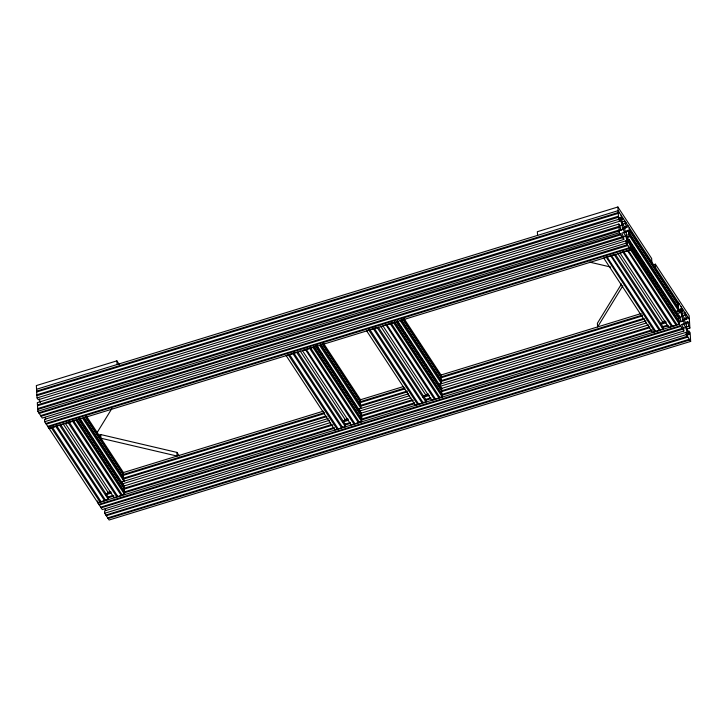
<?xml version="1.0" encoding="UTF-8"?>
<svg xmlns="http://www.w3.org/2000/svg" width="727" height="727" viewBox="0 0 727 727"><rect width="100%" height="100%" fill="white"/><g stroke="black" fill="none" stroke-linecap="round" stroke-linejoin="round"><path stroke-width="1.09" d="M623.784 239.465L622.23 236.811L40.657 415.608L42.257 418.061L623.784 239.465L623.648 237.12L621.749 233.267L623.439 232.44L625.72 235.93L627.892 243.581L626.056 240.773L44.529 419.37L44.665 421.724L45.819 423.477L627.392 244.681L629.218 247.753L47.691 426.34L45.819 423.477M683.825 331.003L682.262 328.34L100.689 507.146L102.298 509.591L683.825 331.003L683.689 328.649L681.79 324.805L683.471 323.978L685.752 327.459L687.924 335.12L686.088 332.312L104.561 510.908L104.697 513.253L105.851 515.016L687.424 336.219L689.251 339.291L107.732 517.878L105.851 515.016M629.346 227.833L629.664 233.358L678.382 307.639L677.891 308.003M97.7 500.894L97.809 502.748L100.062 502.057L51.29 427.685L51.653 427.112M52.28 427.14L101.135 501.73L104.543 500.685L55.761 426.313L56.415 425.649M68.065 422.532L65.312 423.378L114.094 497.75L116.847 496.904L68.065 422.532L68.302 422.042M69.065 421.987L117.919 496.577L121.318 495.532L72.546 421.16L72.909 420.579M100.062 502.057L100.571 501.421L101.135 501.73M104.543 500.685L105.042 500.049L108.368 499.513L108.232 497.159L60.686 424.668M116.847 496.904L117.356 496.268L117.919 496.577M121.318 495.532L121.827 494.896L124.644 494.505L124.544 492.652L76.998 420.17M288.365 354.876L286.111 355.567L334.893 429.939L337.146 429.248L288.365 354.876L288.601 354.385M289.364 354.331L338.219 428.921L341.617 427.876L292.845 353.504L293.208 352.922M305.149 349.723L302.396 350.568L351.177 424.941L353.931 424.095L305.276 349.342M306.149 349.178L355.003 423.768L358.402 422.723L309.629 348.351L309.856 347.86M337.146 429.248L337.655 428.612L338.219 428.921M341.617 427.876L342.126 427.24L345.452 426.704L345.316 424.35L297.77 351.859M353.931 424.095L354.44 423.459L355.003 423.768M358.402 422.723L358.911 422.078L361.728 421.696L361.628 419.842L313.464 346.415M368.889 330.149L366.635 330.84L415.408 405.212L417.671 404.521L368.889 330.149L369.116 329.658M369.889 329.604L418.734 404.194L422.142 403.149L373.36 328.777L373.723 328.195M385.673 324.996L382.911 325.841L431.693 400.213L434.446 399.368L385.792 324.615M386.673 324.451L435.518 399.041L438.926 397.996L390.145 323.624L390.381 323.133M417.671 404.521L418.17 403.885L418.734 404.194M422.142 403.149L422.651 402.513L425.967 401.967L425.831 399.623L378.285 327.132M434.446 399.368L434.955 398.732L435.518 399.041M438.926 397.996L439.435 397.351L442.252 396.969L442.143 395.115L394.597 322.624M605.973 257.34L603.719 258.03L652.492 332.403L654.745 331.712L606.091 256.958M606.972 256.795L655.818 331.385L659.225 330.34L610.571 255.586M622.757 252.187L619.995 253.032L668.776 327.404L671.53 326.559L622.794 251.933M623.757 251.642L672.602 326.232L676.01 325.187L627.346 250.433M654.745 331.712L655.254 331.076L655.818 331.385M659.225 330.34L659.734 329.695L663.051 329.158L662.915 326.814L615.369 254.323M671.53 326.559L672.039 325.914L672.602 326.232M676.01 325.187L676.51 324.542L679.336 324.16M123.953 492.27L124.49 491.779L124.326 488.98L78.634 419.315M678.636 321.916L679.172 321.425L630.4 247.053L629.909 247.416M97.173 432.501L111.876 408.538M621.503 283.948L597.394 323.261L597.603 326.932L622.885 285.711M403.93 318.435L440.98 374.923L440.726 377.658M402.858 319.289L441.135 377.658C441.035 380.63 440.68 381.057 441.48 383.592L438.617 384.474M397.296 320.516L441.752 388.3L441.698 394.479L652.11 329.849M105.924 494.896L108.069 492.361L110.822 491.516M343.008 422.087L345.152 419.552L347.897 418.707M423.532 397.36L425.668 394.825L428.421 393.979M660.616 324.551L662.751 322.016L665.505 321.17M323.415 343.162L360.456 399.65C360.038 402.867 360.265 405.257 360.955 408.32L358.093 409.201M360.965 415.535L361.228 413.027L316.772 345.243M629.2 233.512L629.155 230.514M629.9 243.518L630.118 241.21L630.182 243.381L678.963 317.754C677.682 318.59 680.09 321.87 679.291 322.397M36.932 395.67L36.723 391.989L618.241 213.402L618.622 217.219L36.932 395.67L37.059 397.933L38.258 399.759L619.786 221.172L619.577 217.573L622.221 224.97L622.485 229.487L620.813 230.305L620.058 225.879L618.859 224.043L37.331 402.64L37.513 405.775L619.204 227.333L618.859 224.043M621.658 222.08L624.92 221.081L625.047 223.434L626.947 227.278L625.265 228.105L622.984 224.625L620.813 216.964L622.648 219.772L622.512 217.418M676.564 313.71L679.827 312.71L679.618 309.102L682.262 316.509L682.517 321.025L680.845 321.843L680.09 317.408L628.91 239.374L626.747 240.046M681.699 313.619L684.952 312.619L685.088 314.964L686.988 318.817L685.307 319.644L683.016 316.163L680.845 308.502L682.689 311.31L680.517 311.974M686.624 329.04L689.878 328.041L688.678 326.205L687.924 321.779L686.252 322.597L686.515 327.114L689.16 334.511L688.951 330.912L690.15 332.748L690.65 341.417L109.123 520.005L107.732 517.878M629.246 229.641L629.282 227.742M630.182 243.381L630.618 249.879L49.091 428.476M86.331 415.971L123.372 472.459L123.027 475.14M85.25 416.825L123.535 475.194L123.172 478.72M79.688 418.052L124.144 485.836L123.817 488.926M315.718 346.506L361.41 416.171C363.082 417.225 360.01 419.679 361.628 419.842M119.237 364.472L116.865 360.856L36.35 385.583L36.723 391.989M651.855 262.156L651.646 258.485L617.877 206.995L537.353 231.722L537.571 235.394M36.559 389.263L618.086 210.666L689.378 319.371M36.668 391.108L618.195 212.52L618.304 213.484M36.877 394.788L618.404 216.201M37.059 397.933L618.586 219.345L619.786 221.172M621.794 224.434L625.047 223.434M620.058 225.643L622.221 224.97M37.468 404.903L618.986 226.306M623.639 227.233L626.892 226.233M624.784 227.951L626.947 227.278M37.513 405.775L37.677 408.574L619.204 229.986L619.413 231.004L37.722 409.455L37.831 411.309L38.776 412.754L620.349 233.921L622.185 237.02M620.313 230.159L622.485 229.487M37.831 411.309L619.359 232.722L620.304 234.158M625.184 232.067L628.437 231.068L628.646 234.676L679.827 312.71M38.776 412.754L39.231 413.436L620.749 234.848M626.474 235.339L628.646 234.676M622.466 236.929L625.72 235.93M41.103 416.298L622.63 237.711M626.592 237.502L629.846 236.502L629.664 233.358M44.665 421.724L626.183 243.127L627.346 244.89M46.264 424.168L627.792 245.581M48.146 427.031L629.673 248.434L680.336 325.696L98.817 504.284L47.691 426.34M49.027 428.376L51.29 427.685M52.353 427.358L55.761 426.313M56.552 425.649L59.587 425.141L108.368 499.513M69.138 422.205L72.546 421.16M73.454 420.542L75.872 420.133L124.644 494.505M289.437 354.549L292.845 353.504M293.844 352.958L296.671 352.322L345.452 426.704M306.221 349.396L309.629 348.351M310.629 347.806L312.955 347.324L361.728 421.696M369.961 329.822L373.36 328.777M374.36 328.231L377.186 327.595L425.967 401.967M386.737 324.669L390.145 323.624M391.144 323.079L393.471 322.597L442.252 396.969M607.045 257.013L610.444 255.968M611.498 255.513L614.27 254.786L663.051 329.158M623.821 251.851L627.228 250.806M628.228 250.261L630.554 249.788L630.445 247.934L629.936 247.88M98.563 435.209L100.708 434.555L176.906 452.394L179.278 456.002M653.246 264.864L655.4 264.201L689.169 315.691L689.878 328.041M122.636 472.795L323.351 411.155M360.238 399.832L403.63 386.5M440.526 375.168L641.232 313.528M122.745 474.649L324.542 412.682M360.347 401.686L404.821 388.018M440.626 377.022L642.423 315.055M122.79 475.531L324.587 413.554M360.392 402.558L404.875 388.9M440.68 377.904L642.477 315.936M122.954 478.33L325.841 416.017M360.556 405.357L407.211 391.035M440.844 380.703L643.722 318.399M123.008 479.202L326.968 416.562M360.61 406.239L407.256 391.908M440.889 381.584L644.858 318.944M121.009 482.01L123.881 481.129L123.744 478.866L83.614 417.68M675.701 311.665L678.564 310.783M120.964 482.137L328.186 418.498M358.565 409.165L408.474 393.843M438.854 384.51L646.076 320.871M675.365 311.874L678.618 310.874L678.427 308.521L629.237 234.158M122.163 483.964L329.386 420.324M359.765 411L409.674 395.67M440.053 386.346L646.194 323.033M124.49 485.845L330.631 422.532M361.01 413.209L410.919 397.878M441.289 388.545L648.511 324.905M681.835 315.963L685.088 314.964M679.009 317.508L682.262 316.509M106.178 493.769L110.522 492.433M123.535 488.435L331.848 424.468M343.78 420.797L348.115 419.47M361.137 415.471L412.127 399.814M422.978 396.479L428.403 394.816M441.425 390.817L649.729 326.841M660.579 323.506L666.005 321.843M106.233 494.651L111.658 492.988M123.59 489.316L332.984 425.013M342.744 422.014L348.169 420.351M361.192 416.353L413.263 400.359M423.032 397.36L429.539 395.361M441.471 391.689L649.784 327.723M660.634 324.387L666.059 322.724M683.671 318.771L686.924 317.772M684.816 319.48L686.988 318.817M107.478 497.114L112.903 495.451M123.754 492.115L334.229 427.476M345.08 424.141L350.505 422.478M361.346 419.143L414.508 402.822M425.359 399.486L430.784 397.823M661.879 326.85L667.304 325.187M680.354 321.688L682.517 321.025M107.523 497.995L114.039 495.996M123.799 492.997L334.275 428.357M345.125 425.022L350.55 423.359M361.401 420.024L414.563 403.703M425.413 400.368L430.838 398.705M441.689 395.37L652.164 330.73M663.015 327.395L668.44 325.732M97.872 502.848L679.391 324.251L679.227 322.306L630.445 247.934M685.752 322.443L687.924 321.779M681.299 324.642L683.471 323.978M686.297 323.27L688.469 322.606M98.817 504.284L99.263 504.974L680.79 326.378L682.217 328.559M685.425 327.205L688.678 326.205M682.499 328.459L685.752 327.459M101.144 507.837L682.662 329.24M104.697 513.253L686.224 334.665L687.378 336.428M106.306 515.707L687.824 337.11M108.178 518.56L689.705 339.972L690.65 341.417M679.018 318.635L629.946 244.299M678.427 308.521L677.918 308.466M679.227 322.306L678.654 322.161M442.143 395.115L441.634 395.061M123.744 478.866L123.236 478.811M124.544 492.652L123.963 492.506M589.679 262.129L610.662 267.036M678.491 308.611L678.218 304.84L629.437 230.468M630.4 247.062L630.236 244.254M679.073 318.726L678.836 315.491M37.722 409.455L37.677 408.574M629.391 229.596L678.173 303.968C677.037 306.012 679.954 304.277 678.064 302.114M628.437 231.068L627.892 230.241L626.22 231.059L626.474 235.575L629.119 242.982L628.91 239.374M628.773 240.119L626.919 237.293L629.782 236.411L629.655 234.149M631.245 243.881L632.481 245.762M633.708 247.643L636.797 252.351M638.033 254.232L640.505 258.003M642.359 260.829L644.822 264.592M646.676 267.418L648.529 270.244M650.383 273.061L652.855 276.833M654.709 279.659L657.172 283.421M659.025 286.247L660.879 289.073M662.733 291.89L665.205 295.662M667.059 298.488L669.522 302.25M671.375 305.076L673.229 307.894M628.301 250.479L677.073 324.851M617.677 253.287L662.751 322.016M611.516 255.631L660.298 330.003M403.421 319.344L441.089 376.777M401.159 319.262L441.298 380.448M401.213 320.134L441.344 381.33M400.114 320.516L441.48 383.592M397.86 322.343L399.096 324.224M400.332 326.105L402.803 329.867M404.657 332.693L407.129 336.465M408.974 339.282L411.446 343.053M413.299 345.879L415.153 348.696M417.007 351.523L419.479 355.285M421.324 358.111L423.796 361.882M425.649 364.7L427.503 367.526M429.357 370.352L431.82 374.114M433.674 376.94L436.145 380.712M396.806 321.834L441.88 390.563M396.242 321.779L441.934 391.444M394.552 321.752L442.089 394.234M391.217 323.288L439.989 397.66M380.594 326.096L425.668 394.825M374.432 328.45L423.214 402.822M322.906 344.08L360.565 401.504M322.334 344.016L360.619 402.385M321.261 344.925L360.774 405.175M320.698 344.862L360.828 406.057M319.589 345.243L360.955 408.32M317.345 347.07L319.198 349.896M321.67 353.658L323.515 356.484M325.987 360.247L327.841 363.073M329.695 365.899L331.548 368.716M332.784 370.606L335.865 375.314M337.101 377.195L340.191 381.902M342.662 385.664L343.898 387.546M345.134 389.436L348.215 394.143M349.451 396.024L351.923 399.786M353.776 402.613L356.248 406.375M315.672 345.625L361.364 415.29M314.028 346.479L361.573 418.97M310.693 348.015L359.474 422.396M300.078 350.823L345.152 419.552M293.917 353.177L342.69 427.549M85.822 416.889L123.481 474.313M84.178 417.734L123.699 477.984M82.505 418.052L123.881 481.129M80.261 419.879L82.115 422.705M83.969 425.522L85.822 428.348M87.049 430.23L90.139 434.937M92.611 438.708L94.465 441.534M96.936 445.297L98.163 447.178M99.399 449.059L102.489 453.766M103.725 455.647L106.197 459.419M108.05 462.245L110.513 466.007M112.985 469.769L114.839 472.595M116.075 474.477L118.546 478.248M78.589 418.434L124.281 488.099M76.944 419.288L124.49 491.779M73.609 420.833L122.39 495.205M62.995 423.632L108.069 492.361M56.833 425.986L105.606 500.358M39.231 413.436L40.657 415.608M99.263 504.974L100.689 507.146M105.133 508.882L105.733 510.772M39.203 398.869L40.403 402.622M45.101 417.353L45.701 419.234M687.987 317.236L688.433 317.926M689.705 339.972L689.251 339.291M686.106 314.382L686.552 315.064M680.945 306.503L681.39 307.194M679.073 303.65L679.518 304.331M680.79 326.378L680.336 325.696M627.946 225.706L628.401 226.388M629.673 248.434L629.218 247.753M626.074 222.844L626.52 223.525M620.913 214.974L621.358 215.655M619.031 212.111L619.486 212.793M686.088 332.312L686.224 334.665M682.553 308.957L682.689 311.31M655.4 264.201L655.609 267.881M626.056 240.773L626.183 243.127M617.877 206.995L618.195 212.52M618.459 217.073L618.586 219.345M619.04 227.188L619.204 229.986M619.25 230.868L619.359 232.722M176.906 452.394L177.115 456.065L100.926 438.227L100.708 434.555M116.865 360.856L117.083 364.527M683.407 320.307A2.544 0.682 72.9 0 0 684.97 324.224A2.544 0.682 72.9 0 0 684.779 320.889A2.544 0.682 72.9 0 0 683.407 320.307M623.366 228.778A2.544 0.682 72.9 0 0 624.938 232.695A2.544 0.682 72.9 0 0 624.747 229.359A2.544 0.682 72.9 0 0 623.366 228.778"/></g></svg>
